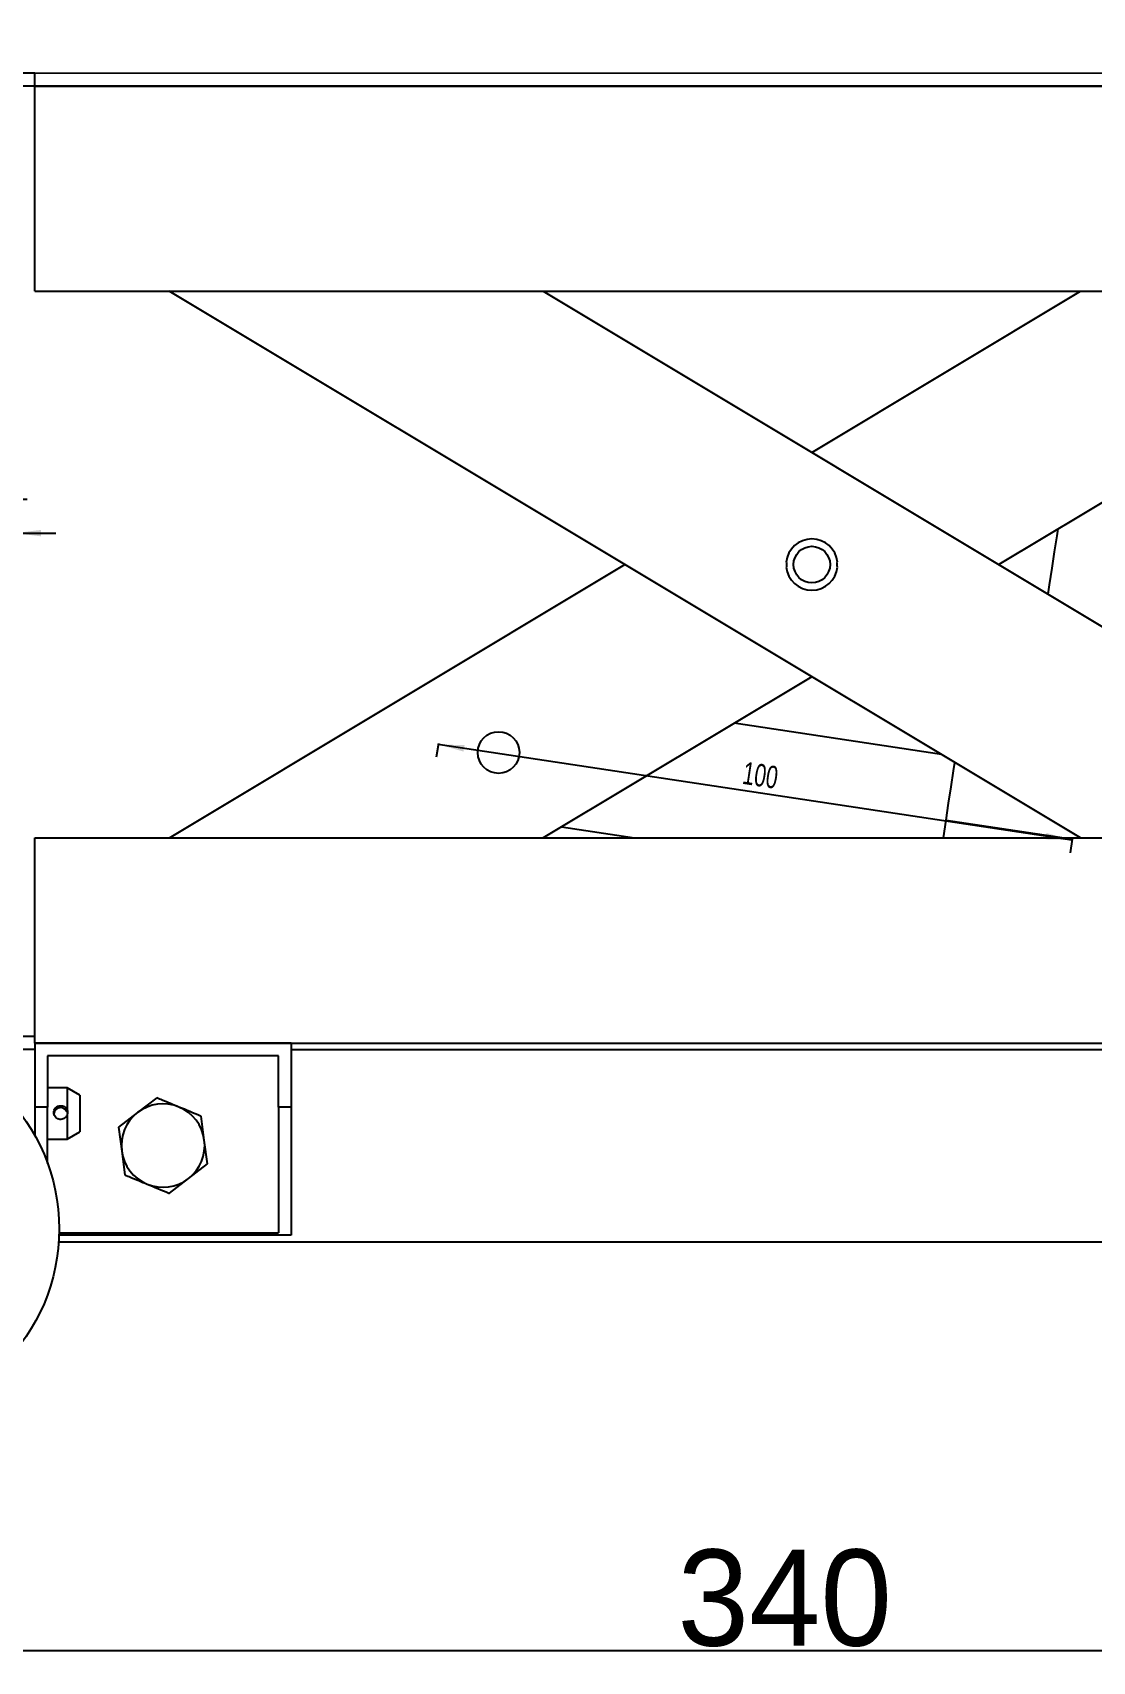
# Model space of a CAD drawing. Header units: millimetres. Extents: x 118 to 1056, y 18 to 712.
# Drawn here: x 764.1 to 929.5, y 458 to 712.1 of the extents above; entities that cross this region are included whole.
import ezdxf

# ---------------------------------------------------------------- set-up
doc = ezdxf.new("R2010")
doc.units = ezdxf.units.MM
doc.header["$PDSIZE"] = -1
doc.layers.add('10', color=7, linetype='Continuous')
doc.styles.add('SLDTEXTSTYLE5', font='TXT', dxfattribs={"width": 0.7})
doc.dimstyles.new('SLDDIMSTYLE0', dxfattribs={"dimtxt": 3.5, "dimasz": 4.08, "dimexe": 0, "dimexo": 0.0625, "dimgap": 0.875, "dimtad": 2, "dimrnd": 1e-09, "dimzin": 12, "dimdsep": 46, "dimtxsty": 'SLDTEXTSTYLE5', "dimsah": 1, "dimcen": 0.09, "dimadec": 0, "dimazin": 3, "dimtfac": 1, "dimtmove": 0, "dimatfit": 0, "dimfxl": 1, "dimfrac": 2, "dimtolj": 1, "dimtzin": 12, "dimarcsym": 0})
doc.dimstyles.new('SLDDIMSTYLE2', dxfattribs={"dimtxt": 3.5, "dimasz": 4.08, "dimexe": 0, "dimexo": 0.0625, "dimgap": 0.875, "dimtad": 2, "dimrnd": 1e-09, "dimzin": 12, "dimdsep": 46, "dimtxsty": 'SLDTEXTSTYLE5', "dimsah": 1, "dimcen": 0.09, "dimadec": 0, "dimazin": 3, "dimtfac": 1, "dimtofl": 0, "dimtmove": 0, "dimatfit": 3, "dimfxl": 1, "dimfrac": 2, "dimtolj": 1, "dimtzin": 12, "dimarcsym": 0})
doc.dimstyles.new('SLDDIMSTYLE8', dxfattribs={"dimtxt": 3.5, "dimasz": 4.08, "dimexe": 0, "dimexo": 0.0625, "dimgap": 0.875, "dimtad": 2, "dimrnd": 1e-09, "dimzin": 4, "dimdsep": 46, "dimtxsty": 'SLDTEXTSTYLE5', "dimsah": 1, "dimcen": 0.09, "dimadec": 0, "dimazin": 1, "dimtfac": 1, "dimtmove": 0, "dimatfit": 0, "dimfxl": 1, "dimfrac": 2, "dimtolj": 1, "dimtzin": 12, "dimarcsym": 0})
doc.dimstyles.new('副本 ISO-50', dxfattribs={"dimtxt": 15, "dimasz": 2.5, "dimexe": 1.25, "dimexo": 0.625, "dimtad": 1, "dimtxsty": 'Standard', "dimcen": 2.5, "dimadec": 0, "dimazin": 0, "dimtfac": 1, "dimtmove": 0, "dimatfit": 3, "dimfxl": 1, "dimarcsym": 0})

# ---------------------------------------------------------------- blocks, each defined once
blk = doc.blocks.new('_D_107')
at = {"layer": '10', "transparency": 16777216}
for p, q in [((729.96, 705.71), (729.96, 712.06)), ((764.47, 705.71), (727.96, 705.71)), ((729.96, 705.71), (729.96, 703.71)), ((764.47, 703.71), (727.96, 703.71)), ((729.96, 703.71), (729.96, 697.36))]:
    blk.add_line(p, q, dxfattribs=at)
for points in [[(729.96, 705.71), (730.47, 709.79), (729.45, 709.79)], [(729.96, 703.71), (729.45, 699.63), (730.47, 699.63)]]:
    blk.add_solid(points, dxfattribs=at)
at = {"layer": '10', "transparency": 16777216, "insert": (725.45, 703.94), "char_height": 3.5, "attachment_point": 1, "rotation": 89.9973, "style": 'SLDTEXTSTYLE5'}
blk.add_mtext('2', dxfattribs=at)
blk = doc.blocks.new('_D_109')
at = {"layer": '10', "transparency": 16777216}
for p, q in [((827.43, 601.17), (827.11, 599.03)), ((926.29, 586.08), (827.41, 601.01)), ((926.31, 586.25), (925.99, 584.11))]:
    blk.add_line(p, q, dxfattribs=at)
for points in [[(827.41, 601.01), (831.36, 599.9), (831.52, 600.9)], [(926.29, 586.08), (922.33, 587.2), (922.18, 586.19)]]:
    blk.add_solid(points, dxfattribs=at)
at = {"layer": '10', "transparency": 16777216, "insert": (875.24, 598.35), "char_height": 3.5, "attachment_point": 1, "rotation": 351.4183, "style": 'SLDTEXTSTYLE5'}
blk.add_mtext('100', dxfattribs=at)
blk = doc.blocks.new('_D_113')
at = {"layer": '10', "transparency": 16777216}
for p, q in [((753.47, 636.14), (753.47, 633.97)), ((761.37, 636.14), (761.37, 633.97)), ((753.47, 633.98), (747.12, 633.98)), ((753.47, 633.98), (761.37, 633.98)), ((761.37, 633.98), (767.72, 633.98))]:
    blk.add_line(p, q, dxfattribs=at)
for points in [[(753.47, 633.98), (749.39, 634.48), (749.39, 633.47)], [(761.37, 633.98), (765.45, 633.47), (765.45, 634.48)]]:
    blk.add_solid(points, dxfattribs=at)
at = {"layer": '10', "transparency": 16777216, "insert": (754.36, 638.49), "char_height": 3.5, "attachment_point": 1, "style": 'SLDTEXTSTYLE5'}
blk.add_mtext('7.90', dxfattribs=at)
blk = doc.blocks.new('_D_114')
at = {"layer": '10', "transparency": 16777216}
for p, q in [((753.47, 641.45), (753.47, 639.26)), ((757.42, 641.44), (757.42, 639.26)), ((753.47, 639.27), (747.12, 639.27)), ((753.47, 639.27), (757.42, 639.27)), ((757.42, 639.27), (763.29, 639.27))]:
    blk.add_line(p, q, dxfattribs=at)
for points in [[(753.47, 639.27), (749.39, 639.78), (749.39, 638.76)], [(757.42, 639.27), (761.5, 638.76), (761.5, 639.78)]]:
    blk.add_solid(points, dxfattribs=at)
at = {"layer": '10', "transparency": 16777216, "insert": (755.57, 643.78), "char_height": 3.5, "attachment_point": 1, "style": 'SLDTEXTSTYLE5'}
blk.add_mtext('3.95', dxfattribs=at)
blk = doc.blocks.new('*D125')
at = {"color": 0, "lineweight": -2, "transparency": 16777216}
for p, q in [((708.33, 522.81), (708.33, 458.43)), ((1054.61, 522.81), (1054.61, 458.43)), ((710.83, 459.68), (1052.11, 459.68))]:
    blk.add_line(p, q, dxfattribs=at)
at = {"color": 0, "transparency": 16777216}
for points in [[(710.83, 460.1), (710.83, 459.26), (708.33, 459.68)], [(1052.11, 460.1), (1052.11, 459.26), (1054.61, 459.68)]]:
    blk.add_solid(points, dxfattribs=at)
at = {"layer": 'Defpoints', "color": 0, "transparency": 16777216}
for p in [(708.33, 523.43), (1054.61, 523.43), (1054.61, 459.68)]:
    blk.add_point(p, dxfattribs=at)
at = {"color": 0, "transparency": 16777216, "insert": (881.47, 467.81), "char_height": 15, "attachment_point": 5}
blk.add_mtext('340', dxfattribs=at)

msp = doc.modelspace()

# ---------------------------------------------------------------- linework, layer by layer
at = {"color": 7, "linetype": 'Continuous', "lineweight": 25}
for p, q in [((764.4703, 703.70772), (764.47039, 705.70773)), ((994.47038, 705.69706), (764.47039, 705.70773)), ((764.46906, 671.71679), (764.47054, 703.71678)), ((764.46997, 696.70773), (764.4703, 703.70772)), ((994.47029, 703.69706), (764.4703, 703.70772)), ((764.47054, 703.71678), (998.47054, 703.70594)), ((764.46913, 678.70772), (764.46997, 696.70773)), ((764.46997, 696.70773), (764.47022, 696.70773)), ((764.46881, 671.70772), (764.46913, 678.70772)), ((764.46913, 678.70772), (764.46939, 678.70772)), ((764.46881, 671.70772), (785.45542, 671.70675)), ((764.46906, 671.71679), (998.46906, 671.70593)), ((927.63006, 586.43443), (785.4403, 671.71581)), ((843.77066, 671.71311), (985.9559, 586.43443)), ((843.78577, 671.70404), (927.61926, 671.70015)), ((885.70576, 646.56163), (927.63437, 671.70922)), ((985.95571, 671.70651), (914.86868, 629.07053)), ((785.45562, 586.43443), (856.54284, 629.07053)), ((885.70576, 611.57944), (843.78146, 586.43443)), ((905.95812, 599.43265), (873.59608, 604.3164)), ((846.65196, 588.15608), (858.06039, 586.43443)), ((906.23364, 586.43443), (906.65318, 589.21453)), ((906.65318, 589.21453), (925.07539, 586.43443)), ((764.46981, 554.43444), (764.46981, 586.43443)), ((764.46981, 586.43443), (998.4698, 586.43443)), ((764.46981, 555.43444), (753.4698, 555.43444)), ((764.46981, 554.43444), (998.4698, 554.43444)), ((804.4698, 554.43444), (764.46981, 554.43444)), ((764.46981, 554.43444), (764.46981, 544.43444)), ((804.4698, 554.43444), (804.4698, 544.43444)), ((764.46981, 553.43443), (762.26233, 553.43443)), ((766.46979, 552.43444), (766.46979, 544.43444)), ((802.46979, 552.43444), (766.46979, 552.43444)), ((802.46979, 544.43444), (802.46979, 552.43444)), ((804.4698, 553.43443), (958.4698, 553.43443)), ((769.50361, 547.43444), (766.46979, 547.43444)), ((771.50362, 546.27974), (769.50361, 547.43444)), ((769.50361, 547.43444), (769.50361, 543.97259)), ((766.46979, 544.43444), (764.46981, 544.43444)), ((764.46981, 544.43444), (764.46981, 540.03473)), ((766.46979, 535.64907), (766.46979, 544.43444)), ((771.50362, 546.27974), (771.50362, 540.58914)), ((783.48342, 545.87489), (780.50819, 543.58766)), ((804.4698, 544.43444), (802.46979, 544.43444)), ((802.46979, 544.43444), (802.46979, 524.83848)), ((804.4698, 544.43444), (804.4698, 524.43444)), ((769.50361, 543.21187), (769.50361, 539.43444)), ((780.50819, 543.58766), (777.53298, 541.30043)), ((777.53298, 541.30043), (778.02618, 537.5802)), ((790.91342, 539.28867), (790.42022, 543.0089)), ((766.46979, 539.43444), (769.50361, 539.43444)), ((769.50361, 539.43444), (771.50362, 540.58914)), ((791.40662, 535.56845), (790.91342, 539.28867)), ((778.02618, 537.5802), (778.51936, 533.85997)), ((788.43141, 533.28121), (791.40662, 535.56845)), ((785.45618, 530.99398), (788.43141, 533.28121)), ((804.4698, 524.43444), (768.24566, 524.43444)), ((768.25641, 524.83848), (802.46979, 524.83848)), ((768.19559, 523.43444), (994.74401, 523.43444))]:
    msp.add_line(p, q, dxfattribs=at)
at = {"color": 7, "linetype": 'Continuous', "lineweight": 25, "flags": 128}
for points in [[(922.58804, 624.44068), (922.8091, 625.90551), (923.19977, 628.49425), (923.58663, 631.05779), (923.96216, 633.54624), (924.12449, 634.62191)], [(906.65318, 589.21453), (907.04896, 591.83714), (907.43736, 594.41089), (907.81116, 596.88784), (908.00952, 598.20228)]]:
    msp.add_lwpolyline(points, dxfattribs=at)
at = {"color": 7, "linetype": 'Continuous', "lineweight": 25}
for centre, radius in [((885.70576, 629.07053), 2.8453), ((836.82374, 599.75249), 3.25), ((738.26233, 525.43444), 30)]:
    msp.add_circle(centre, radius, dxfattribs=at)
for centre, radius, start, end in [((885.70576, 629.07053), 4, 5.4607782, 174.5392218), ((885.70576, 629.07053), 4, 185.4607782, 354.5392218), ((784.4698, 538.43444), 6.5, 67.5517192, 127.5517192), ((784.4698, 538.43444), 6.5, 7.5517192, 67.5517192), ((784.4698, 538.43444), 6.5, 127.5517192, 187.5517192), ((784.4698, 538.43444), 6.5, 307.5517192, 7.5517192), ((784.4698, 538.43444), 6.5, 187.5517192, 247.5517192), ((784.4698, 538.43444), 6.5, 247.5517192, 307.5517192)]:
    msp.add_arc(centre, radius, start, end, dxfattribs=at)
for points, knots in [([(881.72391, 629.45119), (881.73324, 629.34694), (881.75247, 629.1321), (881.74356, 628.86607), (881.72773, 628.72416), (881.72391, 628.68988)], [0, 0, 0, 0, 0.416940072, 0.859165634, 1, 1, 1, 1]), ([(889.6876, 628.68988), (889.67827, 628.79413), (889.65905, 629.00897), (889.66795, 629.275), (889.68378, 629.41691), (889.6876, 629.45119)], [0, 0, 0, 0, 0.416939948, 0.859165568, 1, 1, 1, 1]), ([(769.50361, 543.21187), (769.48179, 543.16152), (769.41299, 543.00278), (769.2222, 542.77166), (768.91366, 542.57769), (768.55597, 542.49887), (768.19854, 542.54264), (767.87754, 542.69824), (767.62048, 542.95195), (767.46617, 543.26552), (767.41649, 543.60827), (767.4731, 543.94613), (767.64368, 544.25959), (767.90976, 544.50272), (768.24573, 544.64624), (768.60871, 544.67078), (768.95417, 544.57893), (769.24998, 544.38255), (769.4241, 544.15976), (769.4873, 544.01098), (769.50361, 543.97259)], [0, 0, 0, 0, 0.027690363, 0.087292017, 0.148574874, 0.209474791, 0.268369674, 0.326823393, 0.387013885, 0.44847454, 0.500031476, 0.559263227, 0.618446754, 0.678877169, 0.740331259, 0.800374799, 0.858750369, 0.917803454, 0.978788512, 1, 1, 1, 1]), ([(769.50361, 543.657), (769.48179, 543.70736), (769.41299, 543.86609), (769.2222, 544.09721), (768.91368, 544.29118), (768.5559, 544.37001), (768.19879, 544.3262), (767.8766, 544.17077), (767.62415, 543.91638), (767.47971, 543.65363), (767.46169, 543.4832), (767.45653, 543.43444)], [0, 0, 0, 0, 0.058528821, 0.184508836, 0.314042412, 0.442766638, 0.567252791, 0.690806273, 0.818030916, 0.947940302, 1, 1, 1, 1]), ([(769.50361, 543.97259), (769.53304, 543.86804), (769.59368, 543.65261), (769.56419, 543.38715), (769.5154, 543.24597), (769.50361, 543.21187)], [0, 0, 0, 0, 0.4169404643, 0.8591653317, 1, 1, 1, 1]), ([(786.95181, 544.4419), (786.08264, 544.801), (784.91899, 545.28177), (783.77334, 545.75511), (783.48342, 545.87489)], [0, 0, 0, 0, 0.7469340989, 1, 1, 1, 1]), ([(790.42022, 543.0089), (790.38937, 543.02165), (789.24625, 543.494), (788.08334, 543.97443), (786.95181, 544.4419)], [0, 0, 0, 0, 0.0269923785, 1, 1, 1, 1]), ([(778.51936, 533.85997), (778.8093, 533.74019), (779.95495, 533.26685), (781.11861, 532.78608), (781.98777, 532.42698)], [0, 0, 0, 0, 0.253068586, 1, 1, 1, 1]), ([(781.98777, 532.42698), (783.11928, 531.95948), (784.28217, 531.47901), (785.42532, 531.00673), (785.45618, 530.99398)], [0, 0, 0, 0, 0.973004003, 1, 1, 1, 1])]:
    msp.add_open_spline(points, degree=3, knots=knots, dxfattribs=at)

# ---------------------------------------------------------------- dimensions: what is measured, and where the dimension line sits
at = {"color": 240, "true_color": 0xed1f24}
dim = msp.add_linear_dim(base=(1054.61053, 459.6807), p1=(708.32907, 523.43444), p2=(1054.61053, 523.43444), text='340', dimstyle='副本 ISO-50', dxfattribs=at)
dim.commit()
dim.dimension.update_dxf_attribs({"geometry": '*D125', "text_midpoint": (881.4698, 467.8057)})
at = {"layer": '10'}
for base, p1, p2, angle, dimstyle, picture, middle in [((727.794, 703.70942), (764.47038, 705.70772), (764.47029, 703.70772), 89.9973434, 'SLDDIMSTYLE0', '_D_107', (727.79405, 704.70942)), ((757.4198, 641.43105), (753.4698, 641.45444), (757.4198, 641.44336), 0, 'SLDDIMSTYLE0', '_D_114', (758.63692, 641.43105)), ((761.3698, 636.14016), (753.4698, 636.14301), (761.3698, 636.14301), 0, 'SLDDIMSTYLE8', '_D_113', (757.4198, 636.14016)), ((827.72854, 603.14769), (926.3105, 586.24805), (827.4301, 601.17008), 351.4182542, 'SLDDIMSTYLE2', '_D_109', (877.16874, 595.68667))]:
    dim = msp.add_linear_dim(base=base, p1=p1, p2=p2, angle=angle, dimstyle=dimstyle, dxfattribs=at)
    dim.commit()
    dim.dimension.update_dxf_attribs({"geometry": picture, "text_midpoint": middle, "dimtype": 160})

doc.saveas('drawing.dxf')
